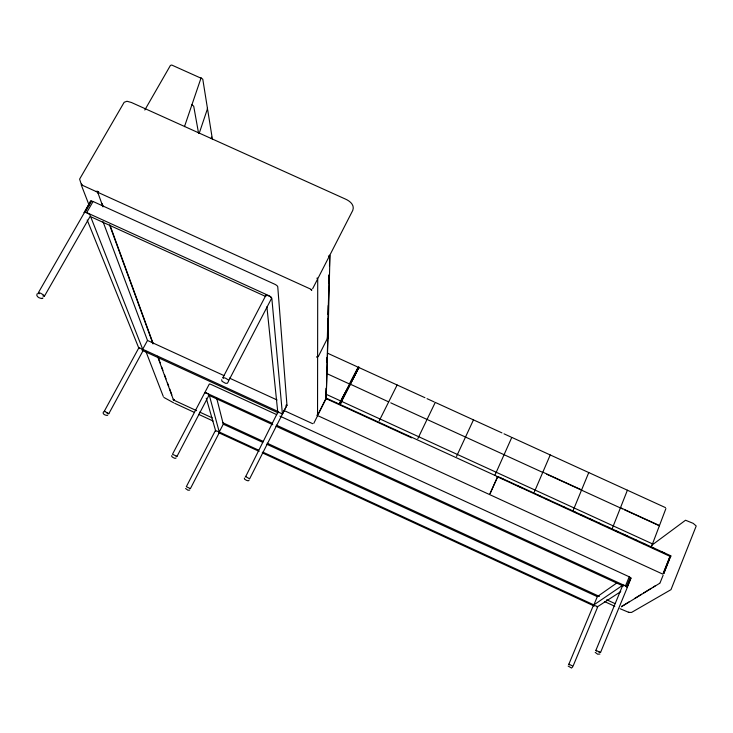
<?xml version="1.0" encoding="UTF-8"?>
<svg xmlns="http://www.w3.org/2000/svg" width="733" height="733" viewBox="0 0 733 733"><rect width="100%" height="100%" fill="white"/><g stroke="black" fill="none" stroke-linecap="round" stroke-linejoin="round"><path stroke-width="1.1" d="M317.545 415.547L317.719 279.346M388.682 401.895L349.916 383.991L341.312 399.641L341.615 401.391L340.726 403.452M326.185 398.908L326.194 398.221M328.228 319.231L328.036 318.653M328.237 319.011L326.194 398.45L317.994 414.576L325.47 399.512M339.452 403.37L340.433 401.382L341.615 401.391L358.996 367.306L358.089 367.306L350.127 382.653L350.42 384.404L326.707 373.546M325.819 396.241L325.993 388.334M326.561 362.34L326.661 357.823M328.027 314.558L328.237 305.514M328.75 282.892L328.934 274.976M318.388 356.375L327.587 338.087L327.999 320.339M327.321 338.188L329.273 274.82M329.484 266.079L329.74 255.166M327.999 337.262L329.951 255.854M670.869 555.687L670.814 556.723L496.846 476.514L497.35 477.403L489.956 493.84L497.689 476.661M595.196 652.361L597.633 654.193L599.906 654.047M326.387 397.57L326.185 398.679L411.561 437.83M244.346 478.063L244.62 479.217L246.462 480.326L248.175 480.857L249.073 480.252M326.194 398.45L327.99 337.886L327.578 338.71L327.449 337.354L327.935 337.354L327.321 338.371M221.659 379.758L222.044 381.316L225.425 383.267L227.285 383.322L228.375 381.627M327.578 338.087L327.678 337.62M173.391 399.842C172.832 399.467 174.591 399.549 173.446 399.879L157.503 356.22M90.736 201.007L84.222 212.625L90.736 201.007L93.073 201.493L274.609 284.166A3.399 1.035 27.9 0 1 277.752 286.759L286.951 405.166L282.425 414.127L278.036 411.809L245.509 476.963M98.451 192.385L98.332 193.274L97.855 191.716L98.698 191.854L97.727 192.275L102.977 206.843M173.492 399.265L173.492 399.934M173.694 400.071L173.895 399.549M98.02 191.661L97.975 192.816M211.214 138.39L211.919 136.256L207.65 109.593M184.469 126.653L200.979 78.174L171.733 65.035L170.423 65.42L144.804 110.023M173.657 399.403L173.574 399.998M98.314 191.707L98.13 192.834M651.344 546.974L665.903 508.565M627.402 490.212L612.073 528.969M663.502 573.343L670.173 556.008L670.53 556.659L663.713 573.481L663.218 573.197L670.347 555.605L498.559 476.826L498.229 477.568L498.257 476.707L497.45 477.357M660.03 582.9L663.145 575.203M663.796 573.682L670.631 555.751L670.329 556.512M588.764 472.556L572.913 511.011M629.244 576.798L625.506 585.869L627.256 587.289L630.985 578.236L629.244 576.798L279.878 416.106M626.587 586.446L630.316 577.384M627.228 586.968L630.957 577.906M598.943 652.168L600.547 652.489L627.356 587.335L626.688 586.492L276.387 425.149M596.616 651.096L595.892 650.336L622.766 585.227L624.388 585.438M572.702 666.883L571.493 668.038L568.157 666.059M568.854 664.199L593.492 605.156L596.992 606.328L597.642 607.071L573.05 666.15L568.854 664.199L569.55 664.868M262.835 452.114L593.877 604.89L597.303 596.662L616.71 583.047M550.236 454.946L534.293 492.1M511.799 437.39L494.912 475.241M456.522 456.439L473.472 419.872M417.801 438.682L435.255 402.408L501.958 432.891M379.172 420.98L380.115 419.019M325.965 398.514L326.497 397.781L325.8 397.368M339.736 403.324L340.744 401.281M340.03 403.187L340.992 401.226M339.929 404.25L341.422 401.217M340.103 404.469L341.615 401.372M171.788 455.578L171.788 456.586L173.19 457.603L175.068 458.382L176.149 457.969M313.816 423.308L317.471 415.959M380.619 418.012L397.13 384.99M286.951 405.166L249.596 478.86L245.372 476.377M312.625 288.775L352.775 210.389C354.9 204.892 349.696 200.897 345.316 199.019L131.436 102.501L126.974 101.255L124.161 102.29L79.613 179.118L81.455 184.863L311.159 289.343M258.685 450.199L219.249 431.994L223.29 424.178L216.62 397.927M190.406 488.599L219.387 432.488L218.242 431.526L215.346 430.628L186.319 486.703L190.406 488.599L189.554 488.545M341.422 399.934L349.678 384.019M350.237 382.947L358.382 367.242M341.505 400.209L349.916 383.991M350.319 383.212L358.62 367.206M341.596 400.594L350.2 384M350.411 383.597L358.904 367.224M341.624 400.823L350.301 384.074M350.429 383.826L358.996 367.306M223.217 378.475L222.997 377.477L266.07 294.968L270.202 296.434L271.824 298.157L282.425 414.127M176.085 456.347L177.001 456.357L209.189 394.83L207.906 393.713M266.904 306.779L277.688 411.323L142.706 349.247L147.489 340.442L102.996 221.632M106.963 413.128L108.805 413.714L143.173 350.456L140.699 348.331L138.858 347.809L104.361 411.14L104.746 411.836M103.545 411.763C101.75 413.98 105.689 415.593 107.421 415.391L107.76 415.061M199.202 133.342L207.503 108.676L202.794 79.265L200.979 77.762L201.071 78.321M84.35 212.121L86.686 212.625L93.073 201.493M42.826 295.875L44.365 296.288L90.37 215.988L89.829 214.622L86.952 212.744L84.616 212.24L38.4 292.65L39.078 293.851M37.337 293.484C35.028 296.352 40.104 298.899 42.505 298.386L42.954 297.964M85.248 212.121L91.643 200.998M189.664 490.12L187.969 490.23L185.577 488.508M651.701 545.306L685.529 520.238L693.198 523.353L696.213 525.973L670.988 589.653L631.58 612.412L629.097 612.422M593.877 604.89L622.225 585.594L275.929 426.166M620.75 591.613L597.001 607.071M623.178 605.513L628.996 601.94M634.815 598.366L641.604 594.206M643.547 593.015L651.307 588.251M653.24 587.06L655.183 585.878M621.969 606.411L659.773 583.239M97.022 191.304L96.252 191.652L97.159 191.148M41.515 298.569L42.505 298.386M208.236 394.913L209.189 394.83M218.507 432.516L219.387 432.488M326.909 398.422L496.91 476.303M326.24 398.844L326.945 399.018M285.833 405.239L286.658 405.376M312.689 423.692L283.653 410.343M595.892 650.336L600.547 652.489M620.017 608.692L628.63 612.302M628.419 612.247L629.363 612.486M38.4 292.65L40.727 293.264L43.714 295.087L44.365 296.288M222.997 377.477L225.572 378.201L228.366 379.941L228.586 380.94L271.467 298.551L271.357 297.378L268.654 295.582L86.686 212.625M104.361 411.14L108.805 413.714M543.19 472.327L581.507 489.846M173.602 402.793L163.871 397.423M620.924 507.905L659.443 525.524M206.77 393.099L204.727 392.778L205.671 392.686L272.227 423.234M328.439 255.918L329.392 256.614M265.85 296.553L90.635 216.666L142.706 349.247M327.404 353.141L357.402 366.848M359.793 367.929L424.948 397.698M427.009 398.642L434.22 401.941M503.992 433.817L511.121 437.079M512.486 437.702L665.454 507.603M390.753 402.838L427.046 419.45M428.081 419.927L542.75 472.409M546.836 474.278L622.473 508.894M624.525 509.838L659.416 525.808M326.048 394.253L652.59 543.932M500.538 477.971L503.663 479.4M518.222 486.08L522.391 487.995M537.995 495.142L541.119 496.58M545.279 498.486L549.448 500.401M562.962 506.595L565.051 507.557M572.326 510.892L576.495 512.807M580.655 514.713L584.824 516.618M590.019 519.001L592.108 519.963M598.339 522.821L600.428 523.774M607.703 527.109L609.792 528.072M616.032 530.93L618.121 531.892M623.316 534.275L627.485 536.18M634.76 539.515L636.849 540.478M643.079 543.336L645.168 544.298M652.452 547.633L654.532 548.586M660.772 551.445L664.941 553.36M316.757 415.19L662.678 574.076M147.489 340.442L224.188 375.681M229.365 378.063L277.047 399.961M142.156 350.282L278.082 412.798M276.762 414.667L211.251 384.541A2.492 0.559 27.3 0 0 209.207 384.229L172.484 454.268L177.001 456.357M272.813 424.728L209.381 395.518L219.249 431.994M173.739 400.117L196.581 410.654M199.697 412.093L212.158 417.837M222.539 422.62L263.028 441.293M267.179 443.208L599.429 596.424M606.695 599.768L614.996 603.598M223.29 424.178L262.771 442.384M266.931 444.299L597.303 596.662M174.656 403.287L194.382 412.386M198.533 414.301L213.065 420.999M604.413 601.5L614.795 606.292M218.581 432.662L259.134 451.372M262.249 452.82L593.95 605.916M173.978 399.98L173.327 399.531M191.881 104.709L193.714 106.203L198.606 133.452M593.492 605.156L594.142 605.889M138.958 348.487L87.19 220.019M215.713 431.086L206.248 398.184M622.766 585.227L623.444 586.07M138.858 347.809L139.178 348.615M358.437 367.325L358.804 368.241M81.281 184.973L89.124 205.213M145.739 351.052L163.285 396.443M102.153 203.664L102.932 205.817M109.968 225.123L152.986 343.126M158.63 358.629L160.188 362.899M161.746 367.16L162.909 370.357M164.467 374.627L166.024 378.897M167.573 383.167L168.746 386.364M169.525 388.499L171.852 394.895M109.62 225.049L153.023 343.933M212.057 137.089L212.414 139.325M278.036 411.809L278.1 412.505M311.168 289.755L311.69 290.195L311.168 289.755M317.16 278.137L317.517 278.815L317.16 278.137M317.142 357.145L317.581 357.493L317.142 357.145M81.537 184.075L81.904 185.128L81.537 184.075M621.96 606.209L621.685 606.741L621.96 606.209M317.581 356.898L317.087 356.806L317.581 356.898M207.265 108.328L207.329 108.365M211.69 135.898L211.69 135.898M329.658 255.414L329.658 255.414"/></g></svg>
